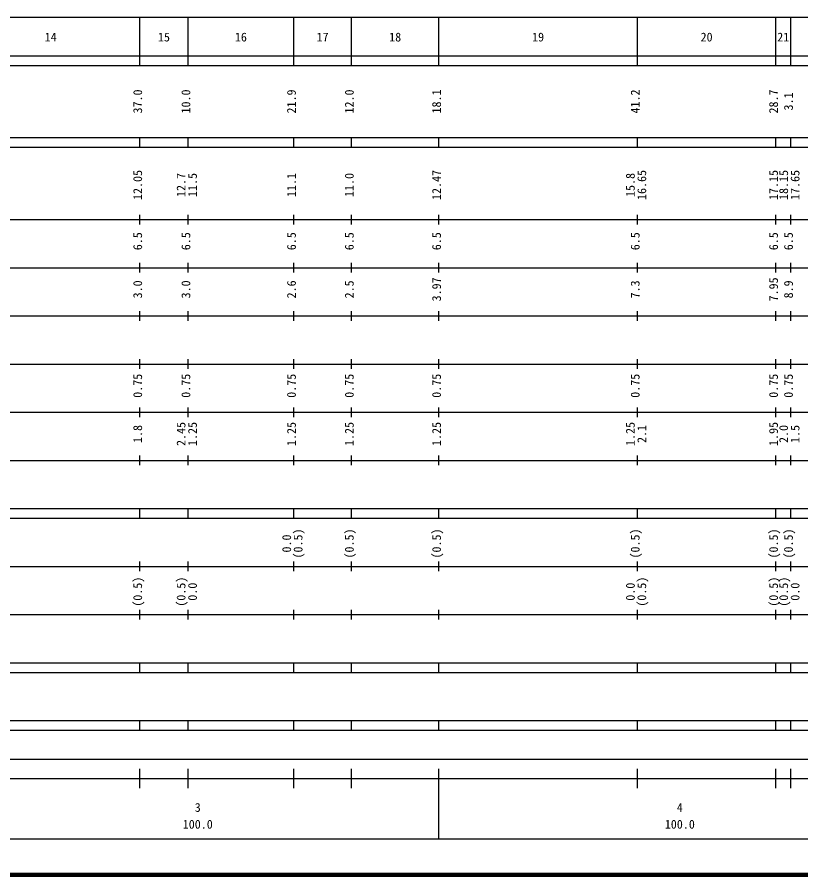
# Model space of a CAD drawing. Units: millimetres on the paper, enlarged 1000 times. Extents: x 40000 to 680000, y 20000 to 380000.
# Drawn here: x 280538 to 443104, y 20000 to 198000 of the extents above; entities that cross this region are included whole.
import ezdxf
from ezdxf.enums import TextEntityAlignment as Align

# ---------------------------------------------------------------- set-up
doc = ezdxf.new("R2010")
doc.units = ezdxf.units.MM
doc.header["$LTSCALE"] = 1000
doc.layers.add('M-TTL', color=2, linetype='Continuous', lineweight=140)
doc.layers.add('M-TTL-BAND', color=7, linetype='Continuous', lineweight=25)
doc.styles.add('ＭＳ ゴシック', font='')
doc.styles.get('ＭＳ ゴシック').set_extended_font_data('MS Gothic')

msp = doc.modelspace()

# ---------------------------------------------------------------- linework, layer by layer
at = {"layer": 'M-TTL'}
msp.add_line((40000, 20000), (680000, 20000), dxfattribs=at)
at = {"layer": 'M-TTL-BAND'}
for p, q in [((68000, 198000), (579000, 198000)), ((306000, 188000), (306000, 198000)), ((316000, 188000), (316000, 198000)), ((337900, 188000), (337900, 198000)), ((349900, 188000), (349900, 198000)), ((368000, 188000), (368000, 198000)), ((409200, 188000), (409200, 198000)), ((437900, 188000), (437900, 198000)), ((441000, 188000), (441000, 198000)), ((40000, 190000), (579000, 190000)), ((40000, 188000), (579000, 188000)), ((40000, 173000), (579000, 173000)), ((306000, 171000), (306000, 173000)), ((316000, 171000), (316000, 173000)), ((337900, 171000), (337900, 173000)), ((349900, 171000), (349900, 173000)), ((368000, 171000), (368000, 173000)), ((409200, 171000), (409200, 173000)), ((437900, 171000), (437900, 173000)), ((441000, 171000), (441000, 173000)), ((40000, 171000), (579000, 171000)), ((306000, 155000), (306000, 157000)), ((316000, 155000), (316000, 157000)), ((337900, 155000), (337900, 157000)), ((349900, 155000), (349900, 157000)), ((368000, 155000), (368000, 157000)), ((409200, 155000), (409200, 157000)), ((437900, 155000), (437900, 157000)), ((441000, 155000), (441000, 157000)), ((40000, 156000), (579000, 156000)), ((46000, 146000), (579000, 146000)), ((306000, 145000), (306000, 147000)), ((316000, 145000), (316000, 147000)), ((337900, 145000), (337900, 147000)), ((349900, 145000), (349900, 147000)), ((368000, 145000), (368000, 147000)), ((409200, 145000), (409200, 147000)), ((437900, 145000), (437900, 147000)), ((441000, 145000), (441000, 147000)), ((52000, 136000), (579000, 136000)), ((306000, 135000), (306000, 137000)), ((316000, 135000), (316000, 137000)), ((337900, 135000), (337900, 137000)), ((349900, 135000), (349900, 137000)), ((368000, 135000), (368000, 137000)), ((409200, 135000), (409200, 137000)), ((437900, 135000), (437900, 137000)), ((441000, 135000), (441000, 137000)), ((306000, 125000), (306000, 127000)), ((316000, 125000), (316000, 127000)), ((337900, 125000), (337900, 127000)), ((349900, 125000), (349900, 127000)), ((368000, 125000), (368000, 127000)), ((409200, 125000), (409200, 127000)), ((437900, 125000), (437900, 127000)), ((441000, 125000), (441000, 127000)), ((46000, 126000), (579000, 126000)), ((52000, 116000), (579000, 116000)), ((306000, 115000), (306000, 117000)), ((316000, 115000), (316000, 117000)), ((337900, 115000), (337900, 117000)), ((349900, 115000), (349900, 117000)), ((368000, 115000), (368000, 117000)), ((409200, 115000), (409200, 117000)), ((437900, 115000), (437900, 117000)), ((441000, 115000), (441000, 117000)), ((306000, 105000), (306000, 107000)), ((316000, 105000), (316000, 107000)), ((337900, 105000), (337900, 107000)), ((349900, 105000), (349900, 107000)), ((368000, 105000), (368000, 107000)), ((409200, 105000), (409200, 107000)), ((437900, 105000), (437900, 107000)), ((441000, 105000), (441000, 107000)), ((46000, 106000), (579000, 106000)), ((40000, 96000), (579000, 96000)), ((306000, 94000), (306000, 96000)), ((316000, 94000), (316000, 96000)), ((337900, 94000), (337900, 96000)), ((349900, 94000), (349900, 96000)), ((368000, 94000), (368000, 96000)), ((409200, 94000), (409200, 96000)), ((437900, 94000), (437900, 96000)), ((441000, 94000), (441000, 96000)), ((40000, 94000), (579000, 94000)), ((49000, 84000), (579000, 84000)), ((306000, 83000), (306000, 85000)), ((316000, 83000), (316000, 85000)), ((337900, 83000), (337900, 85000)), ((349900, 83000), (349900, 85000)), ((368000, 83000), (368000, 85000)), ((409200, 83000), (409200, 85000)), ((437900, 83000), (437900, 85000)), ((441000, 83000), (441000, 85000)), ((306000, 73000), (306000, 75000)), ((316000, 73000), (316000, 75000)), ((337900, 73000), (337900, 75000)), ((349900, 73000), (349900, 75000)), ((368000, 73000), (368000, 75000)), ((409200, 73000), (409200, 75000)), ((437900, 73000), (437900, 75000)), ((441000, 73000), (441000, 75000)), ((40000, 74000), (579000, 74000)), ((40000, 64000), (579000, 64000)), ((306000, 62000), (306000, 64000)), ((316000, 62000), (316000, 64000)), ((337900, 62000), (337900, 64000)), ((349900, 62000), (349900, 64000)), ((368000, 62000), (368000, 64000)), ((409200, 62000), (409200, 64000)), ((437900, 62000), (437900, 64000)), ((441000, 62000), (441000, 64000)), ((40000, 62000), (579000, 62000)), ((40000, 52000), (579000, 52000)), ((306000, 50000), (306000, 52000)), ((316000, 50000), (316000, 52000)), ((337900, 50000), (337900, 52000)), ((349900, 50000), (349900, 52000)), ((368000, 50000), (368000, 52000)), ((409200, 50000), (409200, 52000)), ((437900, 50000), (437900, 52000)), ((441000, 50000), (441000, 52000)), ((40000, 50000), (579000, 50000)), ((71000, 44000), (565000, 44000)), ((306000, 38000), (306000, 42000)), ((316000, 38000), (316000, 42000)), ((337900, 38000), (337900, 42000)), ((349900, 38000), (349900, 42000)), ((368000, 27500), (368000, 42000)), ((409200, 38000), (409200, 42000)), ((437900, 38000), (437900, 42000)), ((441000, 38000), (441000, 42000)), ((40000, 40000), (579000, 40000)), ((68000, 27500), (579000, 27500))]:
    msp.add_line(p, q, dxfattribs=at)

# ---------------------------------------------------------------- texts
at = {"layer": 'M-TTL-BAND', "style": 'ＭＳ ゴシック'}
for s, p in [('14', (287500, 192405)), ('15', (311000, 192405)), ('16', (326950, 192405)), ('17', (343900, 192405)), ('18', (358950, 192405)), ('19', (388600, 192405)), ('20', (423550, 192405)), ('21', (439450, 192405)), ('3', (318000, 32523)), ('4', (418000, 32523)), ('100.0', (318000, 29033)), ('100.0', (418000, 29033))]:
    msp.add_text(s, height=1833, dxfattribs=at).set_placement(p, align=Align.BOTTOM_CENTER)
for s, p in [('37.0', (307000, 180500)), ('10.0', (317000, 180500)), ('21.9', (338900, 180500)), ('12.0', (350900, 180500)), ('18.1', (369000, 180500)), ('41.2', (410200, 180500)), ('28.7', (438900, 180500)), ('3.1', (442000, 180500)), ('12.05', (307000, 163174)), ('11.1', (338900, 163174)), ('12.47', (369000, 163174)), ('15.8', (409200, 163174)), ('16.65', (411570, 163174)), ('17.15', (438900, 163174)), ('18.15', (441000, 163174)), ('17.65', (443370, 163174)), ('12.7', (316000, 163174)), ('11.5', (318370, 163174)), ('11.0', (350900, 163174)), ('6.5', (307000, 151500)), ('6.5', (317000, 151500)), ('6.5', (338900, 151500)), ('6.5', (350900, 151500)), ('6.5', (369000, 151500)), ('6.5', (410200, 151500)), ('6.5', (438900, 151500)), ('6.5', (442000, 151500)), ('3.0', (307000, 141500)), ('3.0', (317000, 141500)), ('2.6', (338900, 141500)), ('2.5', (350900, 141500)), ('3.97', (369000, 141500)), ('7.3', (410200, 141500)), ('7.95', (438900, 141500)), ('8.9', (442000, 141500)), ('0.75', (307000, 121500)), ('0.75', (317000, 121500)), ('0.75', (338900, 121500)), ('0.75', (350900, 121500)), ('0.75', (369000, 121500)), ('0.75', (410200, 121500)), ('0.75', (438900, 121500)), ('0.75', (442000, 121500)), ('1.8', (307000, 111500)), ('2.45', (316000, 111500)), ('1.25', (318370, 111500)), ('1.25', (338900, 111500)), ('1.25', (350900, 111500)), ('1.25', (369000, 111500)), ('1.25', (409200, 111500)), ('2.1', (411570, 111500)), ('1.95', (438900, 111500)), ('2.0', (441000, 111500)), ('1.5', (443370, 111500)), ('(0.5)', (340270, 88764)), ('(0.5)', (350900, 88764)), ('(0.5)', (369000, 88764)), ('(0.5)', (410200, 88764)), ('(0.5)', (438900, 88764)), ('(0.5)', (442000, 88764)), ('0.0', (337900, 88764)), ('(0.5)', (307000, 78764)), ('(0.5)', (316000, 78764)), ('0.0', (318370, 78764)), ('0.0', (409200, 78764)), ('(0.5)', (411570, 78764)), ('(0.5)', (438900, 78764)), ('(0.5)', (441000, 78764)), ('0.0', (443370, 78764))]:
    msp.add_text(s, height=1833, rotation=90, dxfattribs=at).set_placement(p, align=Align.BOTTOM_CENTER)

doc.saveas('drawing.dxf')
